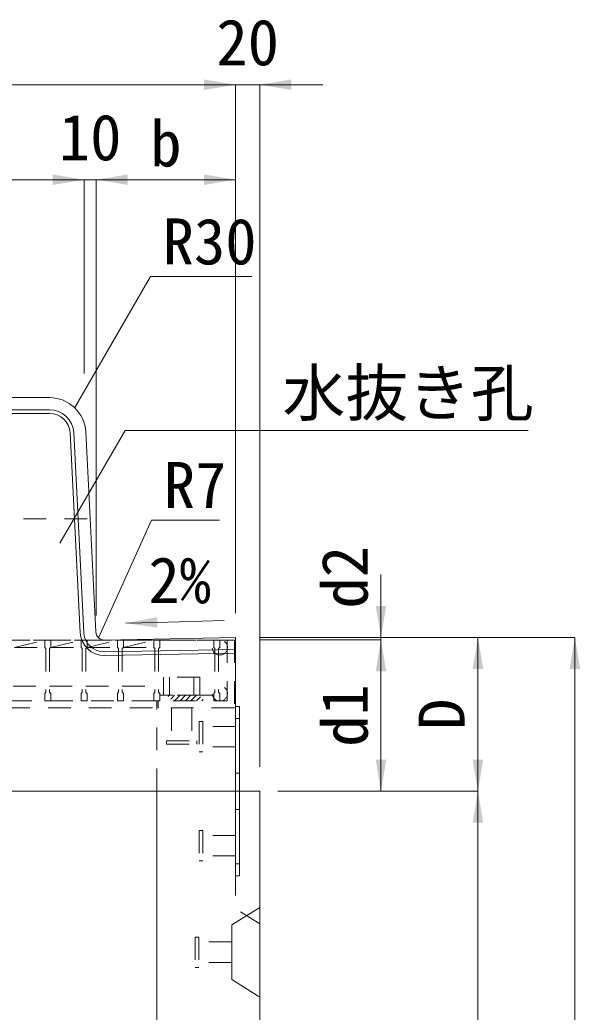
# Model space of a CAD drawing. Units: millimetres at full size. Extents: x 50430 to 75195, y 75514 to 92741.
# Drawn here: x 53688 to 54151, y 79160 to 79980 of the extents above; entities that cross this region are included whole.
import ezdxf
from ezdxf.enums import TextEntityAlignment as Align

# ---------------------------------------------------------------- set-up
doc = ezdxf.new("R2010")
doc.units = ezdxf.units.MM
doc.header["$LTSCALE"] = 25
doc.header["$PDMODE"] = 32
doc.header["$PDSIZE"] = 12.5
doc.linetypes.add('USER1', pattern=[1.35, 0.75, -0.6])
doc.linetypes.add('USER3', pattern=[2, 1, -1])
for name, color, linetype, lineweight in [('0_2', 7, 'Continuous', 5), ('インサート', 3, 'USER1', 9), ('ジョイントプレート', 3, 'Continuous', 9), ('寸法線', 7, 'Continuous', 9), ('本体', 2, 'Continuous', 9), ('ｲﾝｻｰﾄ', 3, 'USER1', 5), ('ｸﾞﾚｰﾁﾝｸﾞ', 7, 'USER1', 5)]:
    doc.layers.add(name, color=color, linetype=linetype, lineweight=lineweight)
doc.styles.add('ＭＳ ゴシック', font='')
doc.styles.get('ＭＳ ゴシック').set_extended_font_data('MS Gothic')

# ---------------------------------------------------------------- blocks, each defined once
blk = doc.blocks.new('filled_arrow')
at = {"color": 0, "linetype": 'Continuous', "lineweight": -2}
blk.add_solid([(7.5, 1.25), (0, 0), (7.5, -1.25)], dxfattribs=at)

msp = doc.modelspace()

# ---------------------------------------------------------------- hatches: boundary and pattern name
at = {"layer": 'ｸﾞﾚｰﾁﾝｸﾞ', "lineweight": 9}
h = msp.add_hatch(dxfattribs=at)
h.set_pattern_fill('USER', color=256, style=0, pattern_type=2)
h.set_pattern_definition([(45, (52937.96, 79100.56), (-2.24506, 2.24506), [18.75, -15])])
h.paths.add_polyline_path([(53848.47, 79422.04), (53848.47, 79417.54), (53829.47, 79417.54), (53803.97, 79417.54), (53803.97, 79422.04), (53829.47, 79422.04)])

# ---------------------------------------------------------------- linework, layer by layer
at = {"layer": '0_2', "color": 4}
for p, q in [((53590.01, 79657.84), (53712.93, 79657.84)), ((53590.01, 79654.84), (53712.93, 79654.84)), ((53738.15, 79473.96), (53729.91, 79638.69)), ((53741.14, 79474.11), (53732.91, 79638.84)), ((53866.47, 79459.84), (53758.42, 79457.96)), ((53866.47, 79456.84), (53758.47, 79454.96))]:
    msp.add_line(p, q, dxfattribs=at)
at = {"layer": '0_2', "lineweight": 9}
for points in [[(53733.8, 79659.58), (53796.3, 79767.84), (53879.81, 79767.84)], [(53721.47, 79547.65), (53775.24, 79640.78), (53895.24, 79640.78), (54107.88, 79640.78)], [(53753.36, 79469.56), (53797.23, 79566.67), (53853.32, 79566.67)]]:
    msp.add_lwpolyline(points, dxfattribs=at)
at = {"layer": '0_2', "color": 4}
for centre, radius, start, end in [((53712.93, 79637.84), 20, 2.8624, 90), ((53712.93, 79637.84), 17, 2.8624, 90), ((53758.12, 79474.96), 20, 182.86245, 270.99528), ((53758.12, 79474.96), 17, 182.86277, 270.99531)]:
    msp.add_arc(centre, radius, start, end, dxfattribs=at)
at = {"layer": 'インサート'}
msp.add_line((53866.47, 79306.34), (53866.47, 79289.34), dxfattribs=at)
at = {"layer": 'ジョイントプレート', "linetype": 'USER1', "lineweight": 5}
for p, q in [((53869.67, 79402.85), (53866.47, 79402.85)), ((53869.67, 79357.84), (53866.47, 79357.84)), ((53869.67, 79327.84), (53866.47, 79327.84)), ((53869.67, 79282.84), (53866.47, 79282.84))]:
    msp.add_line(p, q, dxfattribs=at)
at = {"layer": 'ジョイントプレート', "lineweight": 5}
msp.add_lwpolyline([(53866.47, 79272.84), (53866.47, 79412.85), (53869.67, 79412.85), (53869.67, 79272.84)], close=True, dxfattribs=at)
at = {"layer": '寸法線'}
for p, q in [((53436.47, 79926.28), (53866.47, 79926.28)), ((53814.47, 79926.28), (53938.47, 79926.28)), ((53866.47, 79489.84), (53866.47, 79926.28)), ((53866.47, 79489.84), (53866.47, 79926.28)), ((53886.47, 79362.84), (53886.47, 79926.28)), ((53561.47, 79847.84), (53741.47, 79847.84)), ((53689.47, 79847.84), (53803.47, 79847.84)), ((53741.47, 79687.84), (53741.47, 79847.84)), ((53741.47, 79687.84), (53741.47, 79847.84)), ((53751.47, 79487.84), (53751.47, 79847.84)), ((53751.47, 79847.84), (53866.47, 79847.84)), ((53751.47, 79487.84), (53751.47, 79847.84)), ((53866.47, 79489.84), (53866.47, 79847.84)), ((53986.47, 79521.84), (53986.47, 79415.84)), ((53886.47, 79469.84), (53986.47, 79469.84)), ((53886.47, 79469.84), (54066.47, 79469.84)), ((53886.47, 79469.84), (54146.47, 79469.84)), ((54066.47, 79469.84), (54066.47, 79342.84)), ((54146.47, 77892.84), (54146.47, 79469.84)), ((53886.47, 79467.84), (53986.47, 79467.84)), ((53886.47, 79467.84), (53986.47, 79467.84)), ((53986.47, 79467.84), (53986.47, 79342.84)), ((53901.47, 79342.84), (53986.47, 79342.84)), ((53906.47, 79342.84), (54066.47, 79342.84)), ((53906.47, 79342.84), (54066.47, 79342.84)), ((54066.47, 79342.84), (54066.47, 77892.84))]:
    msp.add_line(p, q, dxfattribs=at)
msp.add_lwpolyline([(53775.83, 79481.55), (53801.82, 79482.25), (53857.05, 79483.74)], dxfattribs=at)
at = {"layer": '本体', "lineweight": 20}
for p, q in [((53589.82, 79667.84), (53713.12, 79667.84)), ((53751.14, 79474.33), (53742.89, 79639.48)), ((53866.47, 79469.84), (53758.28, 79467.68)), ((53866.47, 79469.84), (53866.47, 79342.84)), ((53886.47, 79342.84), (53416.47, 79342.84)), ((53801.47, 78713.37), (53801.47, 79342.84)), ((53886.47, 79342.84), (53886.47, 77892.84))]:
    msp.add_line(p, q, dxfattribs=at)
at = {"layer": '本体', "linetype": 'USER1'}
for p, q in [((53556.47, 79567.84), (53746.47, 79567.84)), ((53801.47, 79342.84), (53801.47, 79417.84)), ((53866.47, 79342.84), (53866.47, 79245.84)), ((53886.47, 79233.34), (53866.47, 79245.84))]:
    msp.add_line(p, q, dxfattribs=at)
at = {"layer": '本体'}
for p, q in [((53886.47, 79246.84), (53863.27, 79232.34)), ((53863.27, 79232.34), (53863.27, 79187.34)), ((53886.47, 79172.84), (53863.27, 79187.34))]:
    msp.add_line(p, q, dxfattribs=at)
at = {"layer": '本体', "lineweight": 20}
for centre, radius, start, end in [((53712.93, 79637.84), 30, 2.8624, 90), ((53758.14, 79474.68), 7, 182.86258, 271.1457)]:
    msp.add_arc(centre, radius, start, end, dxfattribs=at)
at = {"layer": 'ｲﾝｻｰﾄ'}
for p, q in [((53806.97, 79437.04), (53806.97, 79422.04)), ((53836.97, 79437.04), (53806.97, 79437.04)), ((53811.97, 79437.04), (53811.97, 79422.04)), ((53831.97, 79437.04), (53831.97, 79422.04)), ((53836.97, 79437.04), (53836.97, 79422.04)), ((53836.97, 79422.04), (53806.97, 79422.04)), ((53839.47, 79400.34), (53836.47, 79400.34)), ((53836.47, 79400.34), (53836.47, 79375.34)), ((53839.47, 79400.34), (53839.47, 79375.34)), ((53866.47, 79396.34), (53839.47, 79396.34)), ((53866.47, 79396.34), (53866.47, 79379.34)), ((53866.47, 79396.34), (53866.47, 79379.34)), ((53866.47, 79379.34), (53839.47, 79379.34)), ((53839.47, 79375.34), (53836.47, 79375.34)), ((53839.47, 79310.34), (53836.47, 79310.34)), ((53836.47, 79310.34), (53836.47, 79285.34)), ((53839.47, 79310.34), (53839.47, 79285.34)), ((53866.47, 79306.34), (53839.47, 79306.34)), ((53866.47, 79306.34), (53866.47, 79289.34)), ((53866.47, 79289.34), (53839.47, 79289.34)), ((53839.47, 79285.34), (53836.47, 79285.34)), ((53836.27, 79222.34), (53833.27, 79222.34)), ((53833.27, 79222.34), (53833.27, 79197.34)), ((53836.27, 79222.34), (53836.27, 79197.34)), ((53863.27, 79218.34), (53836.27, 79218.34)), ((53863.27, 79218.34), (53863.27, 79201.34)), ((53863.27, 79201.34), (53836.27, 79201.34)), ((53836.27, 79197.34), (53833.27, 79197.34))]:
    msp.add_line(p, q, dxfattribs=at)
at = {"layer": 'ｲﾝｻｰﾄ', "lineweight": 9}
for p, q in [((53813.47, 79411.54), (53813.47, 79384.54)), ((53813.47, 79411.54), (53830.47, 79411.54)), ((53830.47, 79411.54), (53830.47, 79384.54)), ((53866.47, 79396.34), (53866.47, 79379.34)), ((53809.47, 79384.54), (53834.47, 79384.54)), ((53809.47, 79384.54), (53809.47, 79381.54)), ((53809.47, 79381.54), (53834.47, 79381.54)), ((53834.47, 79384.54), (53834.47, 79381.54)), ((53866.47, 79306.34), (53866.47, 79289.34))]:
    msp.add_line(p, q, dxfattribs=at)
at = {"layer": 'ｲﾝｻｰﾄ', "linetype": 'USER3', "lineweight": 9}
msp.add_line((53866.47, 79379.34), (53866.47, 79396.34), dxfattribs=at)
at = {"layer": 'ｸﾞﾚｰﾁﾝｸﾞ', "lineweight": 9}
for p, q in [((53865.47, 79467.54), (53437.47, 79467.54)), ((53853.47, 79467.54), (53449.47, 79467.54)), ((53683.97, 79461.54), (53708.97, 79467.54)), ((53683.97, 79461.54), (53708.97, 79461.54)), ((53708.97, 79467.54), (53713.97, 79467.54)), ((53708.97, 79467.54), (53713.97, 79467.54)), ((53708.97, 79467.54), (53713.97, 79467.54)), ((53708.97, 79467.54), (53708.97, 79461.54)), ((53708.97, 79467.54), (53708.97, 79461.54)), ((53708.97, 79467.54), (53708.97, 79461.54)), ((53708.97, 79461.54), (53709.97, 79460.54)), ((53708.97, 79461.54), (53709.97, 79460.54)), ((53708.97, 79461.54), (53709.97, 79460.54)), ((53709.97, 79460.54), (53709.97, 79424.54)), ((53709.97, 79460.54), (53709.97, 79424.54)), ((53709.97, 79460.54), (53709.97, 79424.54)), ((53713.97, 79461.54), (53712.97, 79460.54)), ((53713.97, 79461.54), (53712.97, 79460.54)), ((53713.97, 79461.54), (53712.97, 79460.54)), ((53712.97, 79460.54), (53712.97, 79424.54)), ((53712.97, 79460.54), (53712.97, 79424.54)), ((53712.97, 79460.54), (53712.97, 79424.54)), ((53713.97, 79467.54), (53713.97, 79461.54)), ((53713.97, 79467.54), (53713.97, 79461.54)), ((53713.97, 79467.54), (53713.97, 79461.54)), ((53713.97, 79461.54), (53738.97, 79467.54)), ((53713.97, 79461.54), (53738.97, 79461.54)), ((53738.97, 79467.54), (53743.97, 79467.54)), ((53738.97, 79467.54), (53743.97, 79467.54)), ((53738.97, 79467.54), (53743.97, 79467.54)), ((53738.97, 79467.54), (53738.97, 79461.54)), ((53738.97, 79467.54), (53738.97, 79461.54)), ((53738.97, 79467.54), (53738.97, 79461.54)), ((53738.97, 79461.54), (53739.97, 79460.54)), ((53738.97, 79461.54), (53739.97, 79460.54)), ((53738.97, 79461.54), (53739.97, 79460.54)), ((53739.97, 79460.54), (53739.97, 79424.54)), ((53739.97, 79460.54), (53739.97, 79424.54)), ((53739.97, 79460.54), (53739.97, 79424.54)), ((53743.97, 79461.54), (53742.97, 79460.54)), ((53743.97, 79461.54), (53742.97, 79460.54)), ((53743.97, 79461.54), (53742.97, 79460.54)), ((53742.97, 79460.54), (53742.97, 79424.54)), ((53742.97, 79460.54), (53742.97, 79424.54)), ((53742.97, 79460.54), (53742.97, 79424.54)), ((53743.97, 79467.54), (53743.97, 79461.54)), ((53743.97, 79467.54), (53743.97, 79461.54)), ((53743.97, 79467.54), (53743.97, 79461.54)), ((53743.97, 79461.54), (53768.97, 79467.54)), ((53743.97, 79461.54), (53768.97, 79461.54)), ((53768.97, 79467.54), (53773.97, 79467.54)), ((53768.97, 79467.54), (53773.97, 79467.54)), ((53768.97, 79467.54), (53773.97, 79467.54)), ((53768.97, 79467.54), (53768.97, 79461.54)), ((53768.97, 79467.54), (53768.97, 79461.54)), ((53768.97, 79467.54), (53768.97, 79461.54)), ((53768.97, 79461.54), (53769.97, 79460.54)), ((53768.97, 79461.54), (53769.97, 79460.54)), ((53768.97, 79461.54), (53769.97, 79460.54)), ((53769.97, 79460.54), (53769.97, 79424.54)), ((53769.97, 79460.54), (53769.97, 79424.54)), ((53769.97, 79460.54), (53769.97, 79424.54)), ((53773.97, 79461.54), (53772.97, 79460.54)), ((53773.97, 79461.54), (53772.97, 79460.54)), ((53773.97, 79461.54), (53772.97, 79460.54)), ((53772.97, 79460.54), (53772.97, 79424.54)), ((53772.97, 79460.54), (53772.97, 79424.54)), ((53772.97, 79460.54), (53772.97, 79424.54)), ((53773.97, 79467.54), (53773.97, 79461.54)), ((53773.97, 79467.54), (53773.97, 79461.54)), ((53773.97, 79467.54), (53773.97, 79461.54)), ((53773.97, 79461.54), (53798.97, 79467.54)), ((53773.97, 79461.54), (53798.97, 79461.54)), ((53798.97, 79467.54), (53803.97, 79467.54)), ((53798.97, 79467.54), (53803.97, 79467.54)), ((53798.97, 79467.54), (53803.97, 79467.54)), ((53798.97, 79467.54), (53798.97, 79461.54)), ((53798.97, 79467.54), (53798.97, 79461.54)), ((53798.97, 79467.54), (53798.97, 79461.54)), ((53798.97, 79461.54), (53799.97, 79460.54)), ((53798.97, 79461.54), (53799.97, 79460.54)), ((53798.97, 79461.54), (53799.97, 79460.54)), ((53799.97, 79460.54), (53799.97, 79424.54)), ((53799.97, 79460.54), (53799.97, 79424.54)), ((53799.97, 79460.54), (53799.97, 79424.54)), ((53803.97, 79461.54), (53802.97, 79460.54)), ((53803.97, 79461.54), (53802.97, 79460.54)), ((53803.97, 79461.54), (53802.97, 79460.54)), ((53802.97, 79460.54), (53802.97, 79424.54)), ((53802.97, 79460.54), (53802.97, 79424.54)), ((53802.97, 79460.54), (53802.97, 79424.54)), ((53803.97, 79467.54), (53803.97, 79461.54)), ((53803.97, 79467.54), (53803.97, 79461.54)), ((53803.97, 79467.54), (53803.97, 79461.54)), ((53828.97, 79467.54), (53833.97, 79467.54)), ((53828.97, 79467.54), (53833.97, 79467.54)), ((53828.97, 79467.54), (53833.97, 79467.54)), ((53848.47, 79467.54), (53853.47, 79467.54)), ((53848.47, 79467.54), (53848.47, 79461.54)), ((53848.47, 79467.54), (53853.47, 79467.54)), ((53848.47, 79467.54), (53848.47, 79461.54)), ((53848.47, 79467.54), (53853.47, 79467.54)), ((53848.47, 79467.54), (53848.47, 79461.54)), ((53848.47, 79461.54), (53849.47, 79460.54)), ((53848.47, 79461.54), (53849.47, 79460.54)), ((53848.47, 79461.54), (53849.47, 79460.54)), ((53849.47, 79460.54), (53849.47, 79424.54)), ((53849.47, 79460.54), (53849.47, 79424.54)), ((53849.47, 79460.54), (53849.47, 79424.54)), ((53853.47, 79461.54), (53852.47, 79460.54)), ((53853.47, 79461.54), (53852.47, 79460.54)), ((53853.47, 79461.54), (53852.47, 79460.54)), ((53852.47, 79460.54), (53852.47, 79424.54)), ((53852.47, 79460.54), (53852.47, 79424.54)), ((53852.47, 79460.54), (53852.47, 79424.54)), ((53853.47, 79461.54), (53853.47, 79467.54)), ((53853.47, 79467.54), (53853.47, 79461.54)), ((53853.47, 79467.54), (53853.47, 79461.54)), ((53853.47, 79467.54), (53853.47, 79461.54)), ((53853.47, 79467.54), (53853.47, 79461.54)), ((53853.47, 79467.54), (53853.47, 79461.54)), ((53853.47, 79467.54), (53853.47, 79461.54)), ((53859.47, 79467.54), (53859.47, 79417.54)), ((53865.47, 79467.54), (53865.47, 79411.54)), ((53682.97, 79429.54), (53709.97, 79429.54)), ((53712.97, 79429.54), (53739.97, 79429.54)), ((53742.97, 79429.54), (53769.97, 79429.54)), ((53772.97, 79429.54), (53799.97, 79429.54)), ((53708.97, 79423.54), (53709.97, 79424.54)), ((53708.97, 79423.54), (53709.97, 79424.54)), ((53708.97, 79423.54), (53709.97, 79424.54)), ((53708.97, 79417.54), (53708.97, 79423.54)), ((53708.97, 79417.54), (53708.97, 79423.54)), ((53708.97, 79417.54), (53708.97, 79423.54)), ((53713.97, 79423.54), (53712.97, 79424.54)), ((53713.97, 79423.54), (53712.97, 79424.54)), ((53713.97, 79423.54), (53712.97, 79424.54)), ((53713.97, 79417.54), (53713.97, 79423.54)), ((53713.97, 79417.54), (53713.97, 79423.54)), ((53713.97, 79417.54), (53713.97, 79423.54)), ((53738.97, 79423.54), (53739.97, 79424.54)), ((53738.97, 79423.54), (53739.97, 79424.54)), ((53738.97, 79423.54), (53739.97, 79424.54)), ((53738.97, 79417.54), (53738.97, 79423.54)), ((53738.97, 79417.54), (53738.97, 79423.54)), ((53738.97, 79417.54), (53738.97, 79423.54)), ((53743.97, 79423.54), (53742.97, 79424.54)), ((53743.97, 79423.54), (53742.97, 79424.54)), ((53743.97, 79423.54), (53742.97, 79424.54)), ((53743.97, 79417.54), (53743.97, 79423.54)), ((53743.97, 79417.54), (53743.97, 79423.54)), ((53743.97, 79417.54), (53743.97, 79423.54)), ((53768.97, 79423.54), (53769.97, 79424.54)), ((53768.97, 79423.54), (53769.97, 79424.54)), ((53768.97, 79423.54), (53769.97, 79424.54)), ((53768.97, 79417.54), (53768.97, 79423.54)), ((53768.97, 79417.54), (53768.97, 79423.54)), ((53768.97, 79417.54), (53768.97, 79423.54)), ((53773.97, 79423.54), (53772.97, 79424.54)), ((53773.97, 79423.54), (53772.97, 79424.54)), ((53773.97, 79423.54), (53772.97, 79424.54)), ((53773.97, 79417.54), (53773.97, 79423.54)), ((53773.97, 79417.54), (53773.97, 79423.54)), ((53773.97, 79417.54), (53773.97, 79423.54)), ((53798.97, 79423.54), (53799.97, 79424.54)), ((53798.97, 79423.54), (53799.97, 79424.54)), ((53798.97, 79423.54), (53799.97, 79424.54)), ((53798.97, 79417.54), (53798.97, 79423.54)), ((53798.97, 79417.54), (53798.97, 79423.54)), ((53798.97, 79417.54), (53798.97, 79423.54)), ((53803.97, 79423.54), (53802.97, 79424.54)), ((53803.97, 79423.54), (53802.97, 79424.54)), ((53803.97, 79423.54), (53802.97, 79424.54)), ((53803.97, 79417.54), (53803.97, 79423.54)), ((53803.97, 79417.54), (53803.97, 79423.54)), ((53803.97, 79417.54), (53803.97, 79423.54)), ((53848.47, 79422.04), (53803.97, 79422.04)), ((53848.47, 79423.54), (53849.47, 79424.54)), ((53848.47, 79423.54), (53849.47, 79424.54)), ((53848.47, 79423.54), (53849.47, 79424.54)), ((53848.47, 79417.54), (53848.47, 79423.54)), ((53848.47, 79417.54), (53848.47, 79423.54)), ((53848.47, 79417.54), (53848.47, 79423.54)), ((53853.47, 79423.54), (53852.47, 79424.54)), ((53853.47, 79423.54), (53852.47, 79424.54)), ((53853.47, 79423.54), (53852.47, 79424.54)), ((53853.47, 79417.54), (53853.47, 79423.54)), ((53853.47, 79417.54), (53853.47, 79423.54)), ((53853.47, 79417.54), (53853.47, 79423.54)), ((53853.47, 79417.54), (53853.47, 79423.54)), ((53853.47, 79417.54), (53853.47, 79423.54)), ((53853.47, 79417.54), (53853.47, 79423.54)), ((53865.47, 79411.54), (53437.47, 79411.54)), ((53443.47, 79417.54), (53859.47, 79417.54)), ((53708.97, 79417.54), (53713.97, 79417.54)), ((53708.97, 79417.54), (53713.97, 79417.54)), ((53708.97, 79417.54), (53713.97, 79417.54)), ((53738.97, 79417.54), (53743.97, 79417.54)), ((53738.97, 79417.54), (53743.97, 79417.54)), ((53738.97, 79417.54), (53743.97, 79417.54)), ((53768.97, 79417.54), (53773.97, 79417.54)), ((53768.97, 79417.54), (53773.97, 79417.54)), ((53768.97, 79417.54), (53773.97, 79417.54)), ((53798.97, 79417.54), (53803.97, 79417.54)), ((53798.97, 79417.54), (53803.97, 79417.54)), ((53798.97, 79417.54), (53803.97, 79417.54)), ((53802.47, 79417.54), (53802.47, 79411.54)), ((53848.47, 79417.54), (53853.47, 79417.54)), ((53848.47, 79417.54), (53853.47, 79417.54)), ((53848.47, 79417.54), (53853.47, 79417.54))]:
    msp.add_line(p, q, dxfattribs=at)
at = {"layer": 'ｸﾞﾚｰﾁﾝｸﾞ'}
for p in [(53853.47, 79461.54), (53853.47, 79423.54)]:
    msp.add_point(p, dxfattribs=at)

# ---------------------------------------------------------------- block references
at = {"layer": '0_2', "lineweight": 9, "xscale": 0.2, "yscale": 0.2}
for p, rotation in [((53733.8, 79659.58), 60), ((53721.47, 79547.65), 60), ((53753.36, 79469.56), 65.7)]:
    msp.add_blockref('filled_arrow', p, dxfattribs=dict(at, rotation=rotation))
at = {"layer": '寸法線', "xscale": 3.47, "yscale": 3.47}
for p, rotation in [((53866.47, 79926.28), 180), ((53866.47, 79926.28), 180), ((53741.47, 79847.84), 180), ((53741.47, 79847.84), 180), ((53866.47, 79847.84), 180), ((53986.47, 79469.84), 90), ((53775.83, 79481.55), 1.5), ((54066.47, 79469.84), 270), ((54146.47, 79469.84), 270), ((53986.47, 79467.84), 270), ((53986.47, 79467.84), 270), ((53986.47, 79342.84), 90), ((54066.47, 79342.84), 90), ((54066.47, 79342.84), 270)]:
    msp.add_blockref('filled_arrow', p, dxfattribs=dict(at, rotation=rotation))
for p in [(53886.47, 79926.28), (53751.47, 79847.84), (53751.47, 79847.84)]:
    msp.add_blockref('filled_arrow', p, dxfattribs=at)

# ---------------------------------------------------------------- texts
at = {"layer": '0_2', "style": 'ＭＳ ゴシック'}
for s, p in [('R30', (53806.3, 79815.84)), ('水抜き孔', (53905.24, 79690.81)), ('R7', (53807.23, 79614.67))]:
    msp.add_text(s, height=37.98, dxfattribs=at).set_placement(p, align=Align.TOP_LEFT)
msp.add_text('2%', height=37.98, dxfattribs=at).set_placement((53820.37, 79517.14), align=Align.MIDDLE_CENTER)
at = {"layer": '寸法線', "style": 'ＭＳ ゴシック'}
for s, p in [('20', (53876.47, 79961.28)), ('10', (53746.47, 79882.84)), ('b', (53808.97, 79877.84))]:
    msp.add_text(s, height=37.98, dxfattribs=at).set_placement(p, align=Align.MIDDLE_CENTER)
for s, p in [('d2', (53956.47, 79519.5)), ('d1', (53956.47, 79405.34)), ('D', (54036.47, 79406.34))]:
    msp.add_text(s, height=37.98, rotation=90, dxfattribs=at).set_placement(p, align=Align.MIDDLE_CENTER)

doc.saveas('drawing.dxf')
